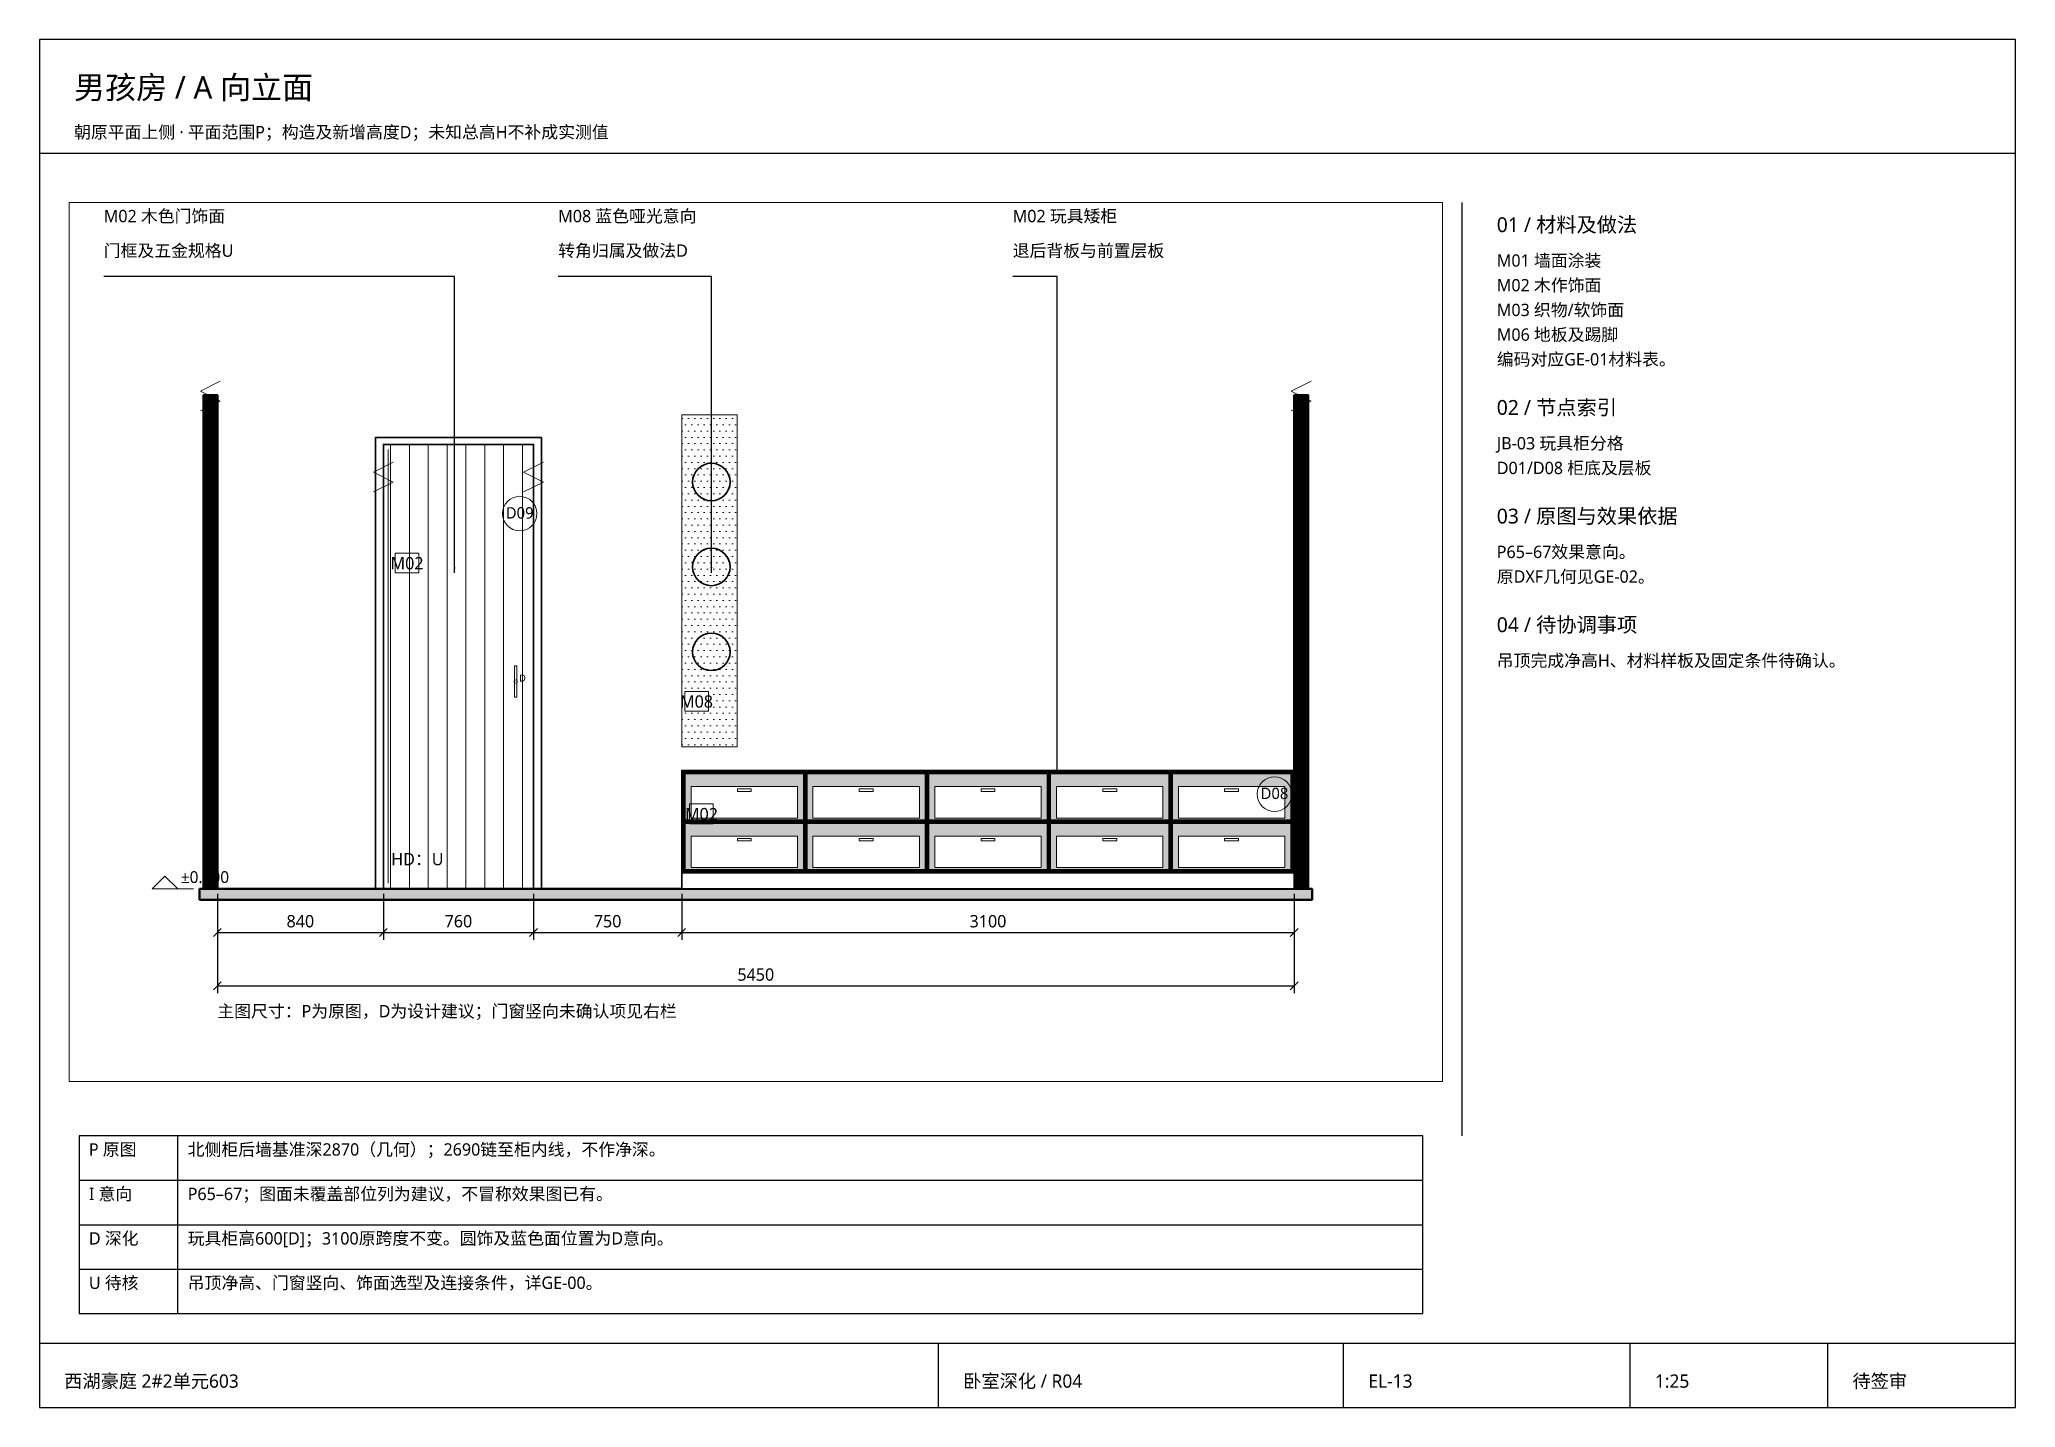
# Paper-space layout 'EL-13' of a CAD drawing. Header units: millimetres. Extents: x 10 to 410, y 10 to 287.
# The model-space entities are those that its viewports show. They can reach past a viewport. Long polylines and large blocks are cut down to what shows.
import ezdxf
from ezdxf.enums import TextEntityAlignment as Align

# ---------------------------------------------------------------- set-up
doc = ezdxf.new("R2010")
doc.units = ezdxf.units.MM
doc.linetypes.add('DASHED', pattern=[1.524, 1.27, -0.254])
for name, color, linetype, lineweight in [('A-DETAIL', 7, 'Continuous', 18), ('A-DIM', 7, 'Continuous', 13), ('A-FLOOR', 7, 'Continuous', 50), ('A-HATCH', 8, 'Continuous', 9), ('A-MATERIAL', 7, 'Continuous', 13), ('A-OUTLINE', 7, 'Continuous', 35), ('A-PENDING', 8, 'DASHED', 13), ('A-RECESS', 8, 'Continuous', 13), ('A-SYMBOL', 7, 'Continuous', 18), ('A-TEXT', 7, 'Continuous', 13), ('A-WALL', 7, 'Continuous', 50), ('S-FRAME', 7, 'Continuous', 25), ('S-TEXT', 7, 'Continuous', 13)]:
    doc.layers.add(name, color=color, linetype=linetype, lineweight=lineweight)
doc.layers.add('S-VPORT', color=7, linetype='Continuous', lineweight=0, plot=False)
doc.styles.add('CN', font='NotoSansCJK-Regular.ttc')
doc.styles.add('OpenSansCondensed-Light', font='OpenSansCondensed-Light.ttf')
doc.dimstyles.new('EZDXF', dxfattribs={"dimtxt": 0.25, "dimasz": 0.175, "dimexe": 0.375, "dimexo": 0.125, "dimgap": 0.1, "dimtad": 1, "dimlfac": 100, "dimzin": 12, "dimdsep": 46, "dimtxsty": 'OpenSansCondensed-Light', "dimblk": 'ARCHTICK', "dimcen": 2.5, "dimazin": 3, "dimtfac": 0.5, "dimtmove": 2, "dimatfit": 3, "dimarcsym": 0})

# ---------------------------------------------------------------- blocks, each defined once
blk = doc.blocks.new('_ARCHTICK')
at = {"color": 0, "linetype": 'ByBlock', "const_width": 0.15}
blk.add_lwpolyline([(-0.5, -0.5), (0.5, 0.5)], dxfattribs=at)
blk = doc.blocks.new('LEVEL-FFL')
blk.add_line((0, 0), (210, 0))
blk.add_lwpolyline([(0, 0), (65, 65), (130, 0)], close=True)
at = {"style": 'CN'}
blk.add_attdef('VALUE', (145, 30), '', height=60, dxfattribs=at)
blk = doc.blocks.new('HW-HANDLE')
blk.add_lwpolyline([(-6, -80), (6, -80), (6, 80), (-6, 80)], close=True)
blk.add_circle((0, 0), 9)
at = {"style": 'CN'}
blk.add_attdef('STATUS', (18, 0), '', height=35, dxfattribs=at)

msp = doc.modelspace()

# ---------------------------------------------------------------- hatches: boundary and pattern name
at = {"layer": 'A-FLOOR'}
h = msp.add_hatch(color=7, dxfattribs=at)
h.dxf.hatch_style = 1
h.paths.add_polyline_path([(155910, -55), (161540, -55), (161540, 0), (155910, 0)])
at = {"layer": 'A-HATCH'}
h = msp.add_hatch(dxfattribs=at)
h.set_pattern_fill('ANSI31', scale=1.5)
h.paths.add_polyline_path([(155930, 0), (156000, 0), (156000, 2500), (155930, 2500)])
h = msp.add_hatch(dxfattribs=at)
h.set_pattern_fill('ANSI31', scale=1.5)
h.paths.add_polyline_path([(161450, 0), (161520, 0), (161520, 2500), (161450, 2500)])
h = msp.add_hatch(dxfattribs=at)
h.set_pattern_fill('DOTS', scale=20)
h.paths.add_polyline_path([(158350, 720), (158630, 720), (158630, 2400), (158350, 2400)])
h = msp.add_hatch(dxfattribs=at)
h.set_pattern_fill('ANSI31', scale=30, angle=45)
h.paths.add_polyline_path([(156840, 0), (157600, 0), (157600, 2250), (156840, 2250)])

# ---------------------------------------------------------------- linework, layer by layer
at = {"layer": 'A-DETAIL'}
msp.add_line((156865, 30), (156865, 2225), dxfattribs=at)
msp.add_lwpolyline([(158350, 720), (158630, 720), (158630, 2400), (158350, 2400)], close=True, dxfattribs=at)
at = {"layer": 'A-FLOOR'}
msp.add_line((155910, 0), (161540, 0), dxfattribs=at)
msp.add_lwpolyline([(155910, -55), (161540, -55), (161540, 0), (155910, 0)], close=True, dxfattribs=at)
at = {"layer": 'A-MATERIAL'}
for points in [[(156900, 1600), (157020, 1600), (157020, 1700), (156900, 1700)], [(158365, 900), (158485, 900), (158485, 1000), (158365, 1000)]]:
    msp.add_lwpolyline(points, close=True, dxfattribs=at)
at = {"layer": 'A-OUTLINE'}
for points in [[(156800, 0), (157640, 0), (157640, 2285), (156800, 2285)], [(156840, 0), (157600, 0), (157600, 2250), (156840, 2250)]]:
    msp.add_lwpolyline(points, close=True, dxfattribs=at)
for centre in [(158500, 2060), (158500, 1630), (158500, 1200)]:
    msp.add_circle(centre, 95, dxfattribs=at)
at = {"layer": 'A-PENDING'}
for points in [[(155915, 2420), (156015, 2470), (155915, 2520), (156015, 2570)], [(161435, 2420), (161535, 2470), (161435, 2520), (161535, 2570)], [(156790, 2010), (156890, 2060), (156790, 2110), (156890, 2160)], [(157550, 2010), (157650, 2060), (157550, 2110), (157650, 2160)]]:
    msp.add_lwpolyline(points, dxfattribs=at)
at = {"layer": 'A-SYMBOL'}
msp.add_circle((157530, 1900), 87.5, dxfattribs=at)
at = {"layer": 'A-WALL'}
for points in [[(155930, 0), (156000, 0), (156000, 2500), (155930, 2500)], [(161450, 0), (161520, 0), (161520, 2500), (161450, 2500)]]:
    msp.add_lwpolyline(points, close=True, dxfattribs=at)

# ---------------------------------------------------------------- block references
at = {"layer": 'A-SYMBOL'}
for name, p, values in [('HW-HANDLE', (157510, 1050), {'STATUS': 'D'}), ('LEVEL-FFL', (155670, 0), {'VALUE': '±0.000'})]:
    msp.add_blockref(name, p, dxfattribs=at).add_auto_attribs(values)

# ---------------------------------------------------------------- texts
at = {"layer": 'A-MATERIAL', "style": 'CN'}
for s, p in [('M02', (156960, 1617.5)), ('M08', (158425, 917.5))]:
    msp.add_text(s, height=62.5, dxfattribs=at).set_placement(p, align=Align.CENTER)
at = {"layer": 'A-PENDING', "style": 'CN'}
msp.add_text('HD：U', height=62.5, dxfattribs=at).set_placement((156880, 120))
at = {"layer": 'A-SYMBOL', "style": 'CN'}
msp.add_text('D09', height=57.5, dxfattribs=at).set_placement((157530, 1875), align=Align.CENTER)
at = {"layer": 'A-TEXT', "style": 'CN'}
msp.add_text('主图尺寸：P为原图，D为设计建议；门窗竖向未确认项见右栏', height=62.5, dxfattribs=at).set_placement((156000, -650))

# ---------------------------------------------------------------- dimensions: what is measured, and where the dimension line sits
at = {"layer": 'A-DIM'}
for base, p1, p2 in [((156000, -490), (156000, 0), (161450, 0)), ((156000, -220), (156000, 0), (156840, 0)), ((156840, -220), (156840, 0), (157600, 0))]:
    msp.add_linear_dim(base=base, p1=p1, p2=p2, dimstyle='EZDXF', override={"dimscale": 25, "dimtxt": 2.5, "dimasz": 2, "dimexe": 1.5, "dimexo": 1, "dimgap": 1, "dimtad": 1, "dimdec": 0, "dimlfac": 1, "dimzin": 8, "dimpost": '', "dimtxsty": 'CN', "dimtsz": 0.8, "dimclrd": 0, "dimclre": 0, "dimclrt": 0}, dxfattribs=at).render()

# ---------------------------------------------------------------- next in the draw order: wipeouts: each hides what was drawn before it
msp.add_wipeout([(158350, 0), (161450, 0), (161450, 600), (158350, 600)])

# ---------------------------------------------------------------- next in the draw order: hatches: boundary and pattern name
at = {"layer": 'A-HATCH'}
h = msp.add_hatch(dxfattribs=at)
h.set_pattern_fill('ANSI31', scale=1.5)
h.paths.add_polyline_path([(158350, 80), (158368, 80), (158368, 600), (158350, 600)])
h = msp.add_hatch(dxfattribs=at)
h.set_pattern_fill('ANSI31', scale=1.5)
h.paths.add_polyline_path([(158966.4, 80), (158984.4, 80), (158984.4, 600), (158966.4, 600)])
h = msp.add_hatch(dxfattribs=at)
h.set_pattern_fill('ANSI31', scale=1.5)
h.paths.add_polyline_path([(159582.8, 80), (159600.8, 80), (159600.8, 600), (159582.8, 600)])
h = msp.add_hatch(dxfattribs=at)
h.set_pattern_fill('ANSI31', scale=1.5)
h.paths.add_polyline_path([(160199.2, 80), (160217.2, 80), (160217.2, 600), (160199.2, 600)])
h = msp.add_hatch(dxfattribs=at)
h.set_pattern_fill('ANSI31', scale=1.5)
h.paths.add_polyline_path([(160815.6, 80), (160833.6, 80), (160833.6, 600), (160815.6, 600)])
h = msp.add_hatch(dxfattribs=at)
h.set_pattern_fill('ANSI31', scale=1.5)
h.paths.add_polyline_path([(161432, 80), (161450, 80), (161450, 600), (161432, 600)])
at = {"layer": 'A-RECESS'}
h = msp.add_hatch(color=9, dxfattribs=at)
h.dxf.hatch_style = 1
h.paths.add_polyline_path([(158368, 98), (161432, 98), (161432, 582), (158368, 582)])

# ---------------------------------------------------------------- next in the draw order: linework, layer by layer
at = {"layer": 'A-DETAIL'}
for points in [[(158350, 80), (158368, 80), (158368, 600), (158350, 600)], [(158966.4, 80), (158984.4, 80), (158984.4, 600), (158966.4, 600)], [(159582.8, 80), (159600.8, 80), (159600.8, 600), (159582.8, 600)], [(160199.2, 80), (160217.2, 80), (160217.2, 600), (160199.2, 600)], [(160815.6, 80), (160833.6, 80), (160833.6, 600), (160815.6, 600)], [(161432, 80), (161450, 80), (161450, 600), (161432, 600)], [(158350, 0), (161450, 0), (161450, 80), (158350, 80)]]:
    msp.add_lwpolyline(points, close=True, dxfattribs=at)
at = {"layer": 'A-OUTLINE'}
msp.add_lwpolyline([(158350, 0), (161450, 0), (161450, 600), (158350, 600)], close=True, dxfattribs=at)

# ---------------------------------------------------------------- next in the draw order: dimensions: what is measured, and where the dimension line sits
at = {"layer": 'A-DIM'}
for base, p1, p2 in [((157600, -220), (157600, 0), (158350, 0)), ((158350, -220), (158350, 0), (161450, 0))]:
    msp.add_linear_dim(base=base, p1=p1, p2=p2, dimstyle='EZDXF', override={"dimscale": 25, "dimtxt": 2.5, "dimasz": 2, "dimexe": 1.5, "dimexo": 1, "dimgap": 1, "dimtad": 1, "dimdec": 0, "dimlfac": 1, "dimzin": 8, "dimpost": '', "dimtxsty": 'CN', "dimtsz": 0.8, "dimclrd": 0, "dimclre": 0, "dimclrt": 0}, dxfattribs=at).render()

# ---------------------------------------------------------------- next in the draw order: wipeouts: each hides what was drawn before it
for points in [[(158368, 582), (161432, 582), (161432, 600), (158368, 600)], [(158368, 331), (161432, 331), (161432, 349), (158368, 349)], [(158368, 80), (161432, 80), (161432, 98), (158368, 98)]]:
    msp.add_wipeout(points)

# ---------------------------------------------------------------- next in the draw order: hatches: boundary and pattern name
at = {"layer": 'A-HATCH'}
h = msp.add_hatch(dxfattribs=at)
h.set_pattern_fill('ANSI31', scale=1.5)
h.paths.add_polyline_path([(158368, 582), (161432, 582), (161432, 600), (158368, 600)])
h = msp.add_hatch(dxfattribs=at)
h.set_pattern_fill('ANSI31', scale=1.5)
h.paths.add_polyline_path([(158368, 331), (161432, 331), (161432, 349), (158368, 349)])
h = msp.add_hatch(dxfattribs=at)
h.set_pattern_fill('ANSI31', scale=1.5)
h.paths.add_polyline_path([(158368, 80), (161432, 80), (161432, 98), (158368, 98)])

# ---------------------------------------------------------------- next in the draw order: linework, layer by layer
at = {"layer": 'A-DETAIL'}
for points in [[(158368, 582), (161432, 582), (161432, 600), (158368, 600)], [(158368, 331), (161432, 331), (161432, 349), (158368, 349)], [(158368, 80), (161432, 80), (161432, 98), (158368, 98)]]:
    msp.add_lwpolyline(points, close=True, dxfattribs=at)

# ---------------------------------------------------------------- next in the draw order: wipeouts: each hides what was drawn before it
for points in [[(158398, 359), (158936.4, 359), (158936.4, 519), (158398, 519)], [(159014.4, 359), (159552.8, 359), (159552.8, 519), (159014.4, 519)], [(159630.8, 359), (160169.2, 359), (160169.2, 519), (159630.8, 519)], [(160247.2, 359), (160785.6, 359), (160785.6, 519), (160247.2, 519)], [(160863.6, 359), (161402, 359), (161402, 519), (160863.6, 519)], [(158398, 108), (158936.4, 108), (158936.4, 268), (158398, 268)], [(159014.4, 108), (159552.8, 108), (159552.8, 268), (159014.4, 268)], [(159630.8, 108), (160169.2, 108), (160169.2, 268), (159630.8, 268)], [(160247.2, 108), (160785.6, 108), (160785.6, 268), (160247.2, 268)], [(160863.6, 108), (161402, 108), (161402, 268), (160863.6, 268)]]:
    msp.add_wipeout(points)

# ---------------------------------------------------------------- next in the draw order: linework, layer by layer
for points in [[(158398, 359), (158936.4, 359), (158936.4, 519), (158398, 519)], [(158632.2, 494), (158702.2, 494), (158702.2, 506), (158632.2, 506)], [(159014.4, 359), (159552.8, 359), (159552.8, 519), (159014.4, 519)], [(159248.6, 494), (159318.6, 494), (159318.6, 506), (159248.6, 506)], [(159630.8, 359), (160169.2, 359), (160169.2, 519), (159630.8, 519)], [(159865, 494), (159935, 494), (159935, 506), (159865, 506)], [(160247.2, 359), (160785.6, 359), (160785.6, 519), (160247.2, 519)], [(160481.4, 494), (160551.4, 494), (160551.4, 506), (160481.4, 506)], [(160863.6, 359), (161402, 359), (161402, 519), (160863.6, 519)], [(161097.8, 494), (161167.8, 494), (161167.8, 506), (161097.8, 506)], [(158398, 108), (158936.4, 108), (158936.4, 268), (158398, 268)], [(158632.2, 243), (158702.2, 243), (158702.2, 255), (158632.2, 255)], [(159014.4, 108), (159552.8, 108), (159552.8, 268), (159014.4, 268)], [(159248.6, 243), (159318.6, 243), (159318.6, 255), (159248.6, 255)], [(159630.8, 108), (160169.2, 108), (160169.2, 268), (159630.8, 268)], [(159865, 243), (159935, 243), (159935, 255), (159865, 255)], [(160247.2, 108), (160785.6, 108), (160785.6, 268), (160247.2, 268)], [(160481.4, 243), (160551.4, 243), (160551.4, 255), (160481.4, 255)], [(160863.6, 108), (161402, 108), (161402, 268), (160863.6, 268)], [(161097.8, 243), (161167.8, 243), (161167.8, 255), (161097.8, 255)]]:
    msp.add_lwpolyline(points, close=True, dxfattribs=at)
at = {"layer": 'A-MATERIAL'}
msp.add_lwpolyline([(158390, 330), (158510, 330), (158510, 430), (158390, 430)], close=True, dxfattribs=at)
at = {"layer": 'A-SYMBOL'}
msp.add_circle((161350, 480), 87.5, dxfattribs=at)

# ---------------------------------------------------------------- next in the draw order: texts
at = {"layer": 'A-MATERIAL', "style": 'CN'}
msp.add_text('M02', height=62.5, dxfattribs=at).set_placement((158450, 347.5), align=Align.CENTER)
at = {"layer": 'A-SYMBOL', "style": 'CN'}
msp.add_text('D08', height=57.5, dxfattribs=at).set_placement((161350, 455), align=Align.CENTER)

psp = doc.layouts.new('EL-13')

# ---------------------------------------------------------------- linework, layer by layer
at = {"layer": 'S-FRAME'}
for p, q in [((10, 264), (410, 264)), ((298, 65), (298, 254)), ((38, 29), (38, 65)), ((18, 56), (290, 56)), ((18, 47), (290, 47)), ((18, 38), (290, 38)), ((10, 23), (410, 23)), ((192, 10), (192, 23)), ((274, 10), (274, 23)), ((332, 10), (332, 23)), ((372, 10), (372, 23))]:
    psp.add_line(p, q, dxfattribs=at)
for points in [[(10, 10), (410, 10), (410, 287), (10, 287)], [(18, 29), (290, 29), (290, 65), (18, 65)]]:
    psp.add_lwpolyline(points, close=True, dxfattribs=at)

# ---------------------------------------------------------------- texts
at = {"layer": 'S-TEXT', "style": 'CN'}
for s, height, p in [('男孩房 / A 向立面', 4.6, (17, 275)), ('朝原平面上侧 · 平面范围P；构造及新增高度D；未知总高H不补成实测值', 2.5, (17, 267)), ('M02 木色门饰面', 2.5, (23, 250)), ('M08 蓝色哑光意向', 2.5, (115, 250)), ('M02 玩具矮柜', 2.5, (207, 250)), ('01 / 材料及做法', 3, (305, 248)), ('门框及五金规格U', 2.5, (23, 243)), ('转角归属及做法D', 2.5, (115, 243)), ('退后背板与前置层板', 2.5, (207, 243)), ('M01 墙面涂装', 2.5, (305, 241)), ('M02 木作饰面', 2.5, (305, 236)), ('M03 织物/软饰面', 2.5, (305, 231)), ('M06 地板及踢脚', 2.5, (305, 226)), ('编码对应GE-01材料表。', 2.5, (305, 221)), ('02 / 节点索引', 3, (305, 211)), ('JB-03 玩具柜分格', 2.5, (305, 204)), ('D01/D08 柜底及层板', 2.5, (305, 199)), ('03 / 原图与效果依据', 3, (305, 189)), ('P65–67效果意向。', 2.5, (305, 182)), ('原DXF几何见GE-02。', 2.5, (305, 177)), ('04 / 待协调事项', 3, (305, 167)), ('吊顶完成净高H、材料样板及固定条件待确认。', 2.5, (305, 160)), ('P 原图', 2.5, (20, 61)), ('北侧柜后墙基准深2870（几何）；2690链至柜内线，不作净深。', 2.5, (40, 61)), ('I 意向', 2.5, (20, 52)), ('P65–67；图面未覆盖部位列为建议，不冒称效果图已有。', 2.5, (40, 52)), ('D 深化', 2.5, (20, 43)), ('玩具柜高600[D]；3100原跨度不变。圆饰及蓝色面位置为D意向。', 2.5, (40, 43)), ('U 待核', 2.5, (20, 34)), ('吊顶净高、门窗竖向、饰面选型及连接条件，详GE-00。', 2.5, (40, 34)), ('西湖豪庭 2#2单元603', 2.7, (15, 14)), ('卧室深化 / R04', 2.7, (197, 14)), ('EL-13', 2.7, (279, 14)), ('1:25', 2.7, (337, 14)), ('待签审', 2.7, (377, 14))]:
    psp.add_text(s, height=height, dxfattribs=at).set_placement(p)

# ---------------------------------------------------------------- leaders
at = {"layer": 'A-MATERIAL'}
for points in [[(94, 179), (94, 239), (23, 239)], [(146, 179), (146, 239), (115, 239)], [(216, 129), (216, 239), (207, 239)]]:
    psp.add_leader(points, dimstyle='EZDXF', override={"dimscale": 1, "dimasz": 1.2}, dxfattribs=at)

# ---------------------------------------------------------------- viewports
at = {"layer": 'S-VPORT'}
psp.add_viewport(center=(155, 165), size=(278, 178), view_center_point=(158725, 1250), view_height=4450, dxfattribs=at)

doc.saveas('drawing.dxf')
